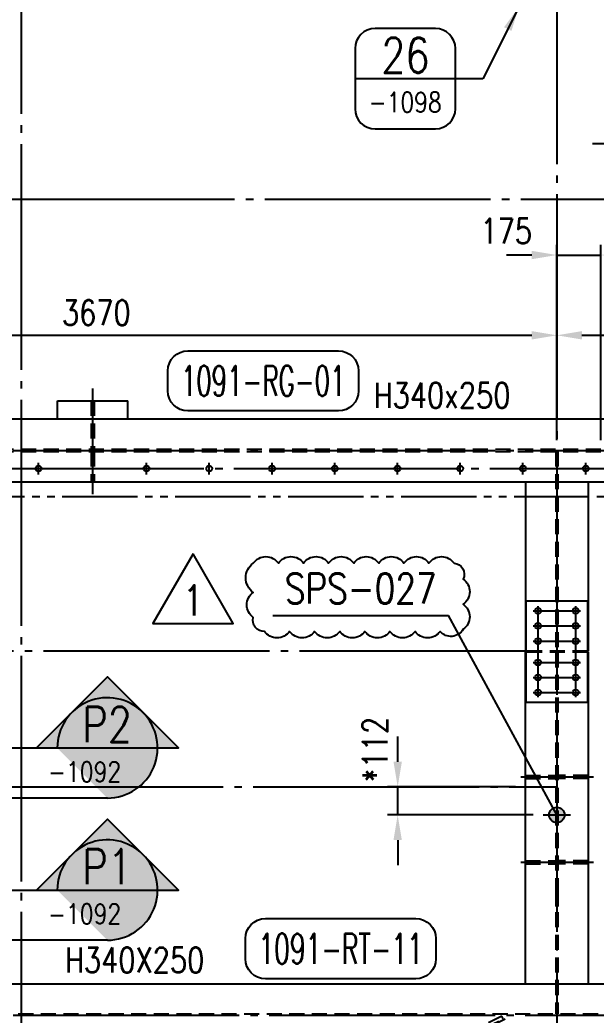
# Model space of a CAD drawing. Header units: millimetres. Extents: x 0 to 232280, y -26939 to 23794.
# Drawn here: x 64800 to 67096, y 8517 to 12483 of the extents above; entities that cross this region are included whole.
import ezdxf
from ezdxf.enums import TextEntityAlignment as Align

# ---------------------------------------------------------------- set-up
doc = ezdxf.new("R2010")
doc.units = ezdxf.units.MM
doc.header["$LTSCALE"] = 30
for name, pattern in [('JNK-CENTER', [34, 30, -1.5, 1, -1.5]), ('JNK-HIDDEN', [3, 2, -1]), ('PH2', [15, 10, -1, 1, -1, 1, -1])]:
    doc.linetypes.add(name, pattern=pattern)
for name, color, linetype in [('CEN-R', 1, 'JNK-CENTER'), ('CON-C', 4, 'Continuous'), ('CON-G', 3, 'Continuous'), ('CON-W', 7, 'Continuous'), ('CON-Y', 2, 'Continuous'), ('det', 2, 'PH2'), ('Dim-W', 7, 'Continuous'), ('HID-Y', 2, 'JNK-HIDDEN'), ('rev-1', 2, 'Continuous'), ('STL-OBJT', 7, 'Continuous')]:
    doc.layers.add(name, color=color, linetype=linetype)
doc.styles.add('SIMPLEX', font='simplex.shx', dxfattribs={"width": 0.8})
doc.dimstyles.new('DIM40', dxfattribs={"dimscale": 40, "dimtxt": 2.5, "dimasz": 2.5, "dimexe": 1, "dimexo": 1, "dimgap": 1, "dimtad": 1, "dimdec": 0, "dimdsep": 46, "dimtxsty": 'SIMPLEX', "dimcen": 0, "dimclrd": 7, "dimclre": 7, "dimclrt": 2, "dimadec": 1, "dimazin": 2, "dimtfac": 1, "dimtdec": 0, "dimtix": 1, "dimtmove": 2, "dimatfit": 2, "dimfxl": 1, "dimtolj": 1, "dimtzin": 0, "dimarcsym": 1})

# ---------------------------------------------------------------- blocks, each defined once
blk = doc.blocks.new('f21222')
at = {"layer": 'CEN-R'}
for p, q in [((319743.9659450919, -21651.34440620164), (319743.9659450919, -21839.67773953497)), ((319803.9659450919, -21651.34440620164), (319803.9659450919, -21839.67773953497)), ((319863.9659450919, -21651.34440620164), (319863.9659450919, -21839.67773953497)), ((319948.9659450919, -21651.34440620164), (319948.9659450919, -21839.67773953497)), ((320008.9659450919, -21651.34440620164), (320008.9659450919, -21839.67773953497)), ((320068.9659450919, -21651.34440620164), (320068.9659450919, -21839.67773953497)), ((319724.7992784252, -21670.51107286831), (320088.1326117586, -21670.51107286831)), ((319724.7992784252, -21820.51107286831), (320088.1326117586, -21820.51107286831))]:
    blk.add_line(p, q, dxfattribs=at)
at = {"layer": 'CON-G'}
for p, q in [((319903.9659450919, -21620.51107286831), (319903.9659450919, -21623.51107286831)), ((319908.9659450919, -21620.51107286831), (319908.9659450919, -21623.51107286831)), ((319903.9659450919, -21867.51107286831), (319903.9659450919, -21870.51107286831)), ((319908.9659450919, -21867.51107286831), (319908.9659450919, -21870.51107286831))]:
    blk.add_line(p, q, dxfattribs=at)
blk.add_lwpolyline([(319703.9659450919, -21623.51107286831), (320108.9659450919, -21623.51107286831), (320108.9659450919, -21867.51107286831), (319703.9659450919, -21867.51107286831)], close=True, dxfattribs=at)
for centre in [(319743.9659450919, -21670.51107286831), (319803.9659450919, -21670.51107286831), (319863.9659450919, -21670.51107286831), (319948.9659450919, -21670.51107286831), (320008.9659450919, -21670.51107286831), (320068.9659450919, -21670.51107286831), (319743.9659450919, -21820.51107286831), (319803.9659450919, -21820.51107286831), (319863.9659450919, -21820.51107286831), (319948.9659450919, -21820.51107286831), (320008.9659450919, -21820.51107286831), (320068.9659450919, -21820.51107286831)]:
    blk.add_circle(centre, 11.5, dxfattribs=at)
at = {"layer": 'HID-Y'}
for p, q in [((319903.9659450919, -21867.51107286831), (319903.9659450919, -21623.51107286831)), ((319908.9659450919, -21867.51107286831), (319908.9659450919, -21623.51107286831))]:
    blk.add_line(p, q, dxfattribs=at)
blk = doc.blocks.new('A$C15C745DD')
at = {"layer": 'CEN-R'}
for p, q in [((2701.000062984975, 1.699042695690878e-05), (2701.000062984975, 45.98625861515393)), ((3131.000062984975, 1.699042695690878e-05), (3131.000062984975, 45.98625861515393)), ((3381.000062984975, 1.699042695690878e-05), (3381.000062984975, 45.98625861515393)), ((3631.000062984975, 1.699042695690878e-05), (3631.000062984975, 45.98625861515393)), ((3881.000062984975, 1.699042695690878e-05), (3881.000062984975, 45.98625861515393)), ((4131.000062984975, 1.699042695690878e-05), (4131.000062984975, 45.98625861515393)), ((4381.000062984975, 1.699042695690878e-05), (4381.000062984975, 45.98625861515393)), ((4631.000062984975, 1.699042695690878e-05), (4631.000062984975, 45.98625861515393)), ((4881.000062984975, 1.699042695690878e-05), (4881.000062984975, 45.98625861515393)), ((419.5000629849746, 22.99313780280863), (15812.50006299138, 22.99313780275406))]:
    blk.add_line(p, q, dxfattribs=at)
at = {"layer": 'CON-G'}
for centre in [(2701.000062984975, 22.9931378027868), (3131.000062984975, 22.9931378027868), (3381.000062984975, 22.9931378027868), (3631.000062984975, 22.9931378027868), (3881.000062984975, 22.9931378027868), (4131.000062984975, 22.9931378027868), (4381.000062984975, 22.9931378027868), (4631.000062984975, 22.9931378027868), (4881.000062984975, 22.9931378027868)]:
    blk.add_circle(centre, 11.5, dxfattribs=at)
blk = doc.blocks.new('DUCT-TAG')
at = {"layer": 'CON-G'}
blk.add_lwpolyline([(-9.490000000000007, -1), (-9.489999999999979, 1, -0.414213562373095), (-7.489999999999979, 3), (7.489999999999982, 3, -0.414213562373095), (9.489999999999982, 1), (9.489999999999982, -1, -0.414213562373095), (7.489999999999982, -3), (-7.490000000000007, -3, -0.4142135623730971)], format="xyb", close=True, dxfattribs=at)
at = {"layer": 'CON-G', "style": 'SIMPLEX', "width": 1.246304347826088}
blk.add_attdef('NAME', text='', height=3, dxfattribs=at).set_placement((-8.190000000000007, -1.5), (8.19000000000001, -1.5), align=Align.FIT)
at = {"layer": 'CON-Y', "style": 'SIMPLEX'}
blk.add_attdef('ELEVATION', text='', height=2, dxfattribs=at).set_placement((-1.243449787580175e-14, -6.02), align=Align.CENTER)
blk = doc.blocks.new('A$C2FAD1968')
at = {"layer": 'CEN-R'}
for p, q in [((3.834704974204215, -5.084854456072208e-05), (1763.834704974219, 849.9999491514372)), ((1453.93958898955, 685.8979903304244), (1437.413687619639, 720.1163272845988)), ((273.272310750619, 115.6893616354337), (256.7464093807084, 149.9076985895972))]:
    blk.add_line(p, q, dxfattribs=at)
at = {"layer": 'CON-G'}
for p, q in [((59.14285697761443, 109.9999491514154), (1311.848739330617, 714.9999491514591)), ((404.055964735453, 109.9999491514172), (1656.761847088503, 714.9999491514609)), ((1311.848739330631, 714.9999491514609), (1656.761847088495, 714.9999491514609)), ((59.14285697761261, 109.9999491514136), (404.0559647354512, 109.9999491514172))]:
    blk.add_line(p, q, dxfattribs=at)
at = {"layer": 'CON-W', "const_width": 23}
for points in [[(1449.590667576409, 694.9028158446199), (1441.76260903275, 711.111501770316)], [(261.0953307938489, 140.9028730753471), (268.9233893374712, 124.6941871496947)]]:
    blk.add_lwpolyline(points, dxfattribs=at)
at = {"layer": 'HID-Y'}
for p, q in [((1720.025747139658, 845.4999491514609), (1405.743306975779, 693.7158161178195)), ((1410.962012671564, 682.9100255006597), (1725.244452835428, 834.6941585343211)), ((1725.244452835428, 834.6941585343211), (1720.025747139651, 845.4999491514518)), ((224.7011487013315, 109.9999491514172), (1477.407031054394, 714.9999491514609)), ((238.497673011605, 109.9999491514154), (1491.203555364733, 714.9999491514609)), ((1459.946216917826, 699.904075469789), (1452.11815837416, 716.1127613954413)), ((1405.743306975779, 693.7158161178195), (1410.962012671564, 682.9100255006597)), ((1439.235118235007, 689.90155621956), (1431.407059691348, 706.1102421452124)), ((258.5678399961052, 119.692927524573), (250.7397814524393, 135.9016134502181)), ((279.2789386788954, 129.695446774791), (271.4508801353022, 145.9041327004288))]:
    blk.add_line(p, q, dxfattribs=at)
blk.add_lwpolyline([(5.218795760169087, 3.999949151357214), (9.006440632219892e-05, 14.80573976849337), (297.1146328508275, 158.2985587278654), (302.333338546614, 147.4927681107747)], close=True, dxfattribs=at)
blk = doc.blocks.new('det-tag')
at = {"layer": 'CON-Y'}
blk.add_line((5, 0), (-5, 0), dxfattribs=at)
blk.add_lwpolyline([(-3.000000000000003, -4.999999999999998), (3, -5, 0.4142135623730951), (5, -3.000000000000001), (5.000000000000002, 2.999999999999998, 0.4142135623730951), (3.000000000000001, 4.999999999999998), (-2.999999999999997, 4.999999999999998, 0.4142135623730948), (-4.999999999999997, 3), (-5.000000000000002, -2.999999999999997, 0.4142135623730953)], format="xyb", close=True, dxfattribs=at)
at = {"layer": 'CON-G', "style": 'SIMPLEX', "width": 0.8}
blk.add_attdef('TAG', text='', height=3.5, dxfattribs=at).set_placement((0.02333333333333343, 0.5800000000000399), align=Align.CENTER)
at = {"layer": 'CON-Y', "style": 'SIMPLEX', "width": 0.8}
blk.add_attdef('-8888', text='', height=2, dxfattribs=at).set_placement((0, -3.339999999999999), align=Align.CENTER)
blk = doc.blocks.new('A$C3987752D')
at = {"layer": 'CEN-R'}
blk.add_line((140.0001296931878, 422.0000909955816), (140.0001296931914, 9.099586895899847e-05), dxfattribs=at)
at = {"layer": 'CON-G'}
for p, q in [((0.0001296931895922171, 372.0000909955852), (280.0001296931896, 372.0000909955816)), ((0.0001296931895922171, 300.0000909958762), (0.0001296931895922171, 372.0000909955852)), ((280.0001296931914, 300.0000909958762), (280.0001296931896, 372.0000909955816))]:
    blk.add_line(p, q, dxfattribs=at)
at = {"layer": 'HID-Y'}
for p, q in [((134.000129693186, 372.0000909955816), (134.0001296931878, 179.500090995869)), ((146.0001296931896, 372.0000909955816), (146.0001296931896, 179.500090995869)), ((134.0001296931896, 170.5000909958708), (134.0001296931896, 50.00009099586896)), ((146.0001296931914, 170.5000909958708), (146.0001296931896, 50.00009099586896))]:
    blk.add_line(p, q, dxfattribs=at)
blk = doc.blocks.new('A$C5A3D7FFA')
at = {"layer": 'det'}
blk.add_line((17030.55752993834, -5.598874849965796e-05), (72.0000527115335, -5.598874849965796e-05), dxfattribs=at)
blk = doc.blocks.new('*D1286')
at = {"layer": 'DEFPOINTS', "color": 0, "transparency": 16777216}
for p in [(63269.97647856435, 11226.3036074516), (66939.9764785647, 11226.3036074516), (66939.9764785647, 10767.78250942024)]:
    blk.add_point(p, dxfattribs=at)
at = {"layer": 'Dim-W', "color": 7, "linetype": 'ByBlock', "lineweight": -2, "transparency": 16777216}
for p, q in [((66939.9764785647, 10807.78250942024), (66939.9764785647, 11266.3036074516)), ((63369.97647856435, 11226.3036074516), (66839.9764785647, 11226.3036074516))]:
    blk.add_line(p, q, dxfattribs=at)
at = {"layer": 'Dim-W', "color": 7, "transparency": 16777216}
for points in [[(63369.97647856435, 11242.97027411827), (63369.97647856435, 11209.63694078494), (63269.97647856435, 11226.3036074516)], [(66839.9764785647, 11242.97027411827), (66839.9764785647, 11209.63694078494), (66939.9764785647, 11226.3036074516)]]:
    blk.add_solid(points, dxfattribs=at)
at = {"layer": 'Dim-W', "color": 2, "transparency": 16777216, "insert": (65104.97647856452, 11316.3036074516), "char_height": 100, "attachment_point": 5, "style": 'SIMPLEX'}
blk.add_mtext('\\A1;3670', dxfattribs=at)
blk = doc.blocks.new('*D1334')
at = {"layer": 'DEFPOINTS', "color": 0, "transparency": 16777216}
for p in [(66939.9764785647, 11226.3036074516), (69035.97647856436, 11226.3036074516), (69035.97647856436, 10892.78250942025)]:
    blk.add_point(p, dxfattribs=at)
at = {"layer": 'Dim-W', "color": 7, "linetype": 'ByBlock', "lineweight": -2, "transparency": 16777216}
for p, q in [((69035.97647856436, 10932.78250942025), (69035.97647856436, 11266.3036074516)), ((67039.9764785647, 11226.3036074516), (68935.97647856436, 11226.3036074516))]:
    blk.add_line(p, q, dxfattribs=at)
at = {"layer": 'Dim-W', "color": 7, "transparency": 16777216}
for points in [[(67039.9764785647, 11242.97027411827), (67039.9764785647, 11209.63694078494), (66939.9764785647, 11226.3036074516)], [(68935.97647856436, 11242.97027411827), (68935.97647856436, 11209.63694078494), (69035.97647856436, 11226.3036074516)]]:
    blk.add_solid(points, dxfattribs=at)
at = {"layer": 'Dim-W', "color": 2, "transparency": 16777216, "insert": (67987.97647856452, 11316.3036074516), "char_height": 100, "attachment_point": 5, "style": 'SIMPLEX'}
blk.add_mtext('\\A1;2096', dxfattribs=at)
blk = doc.blocks.new('*D1339')
at = {"layer": 'DEFPOINTS', "color": 0, "transparency": 16777216}
for p in [(67114.9764785647, 11546.3036074516), (66939.9764785647, 11226.3036074516), (67114.9764785647, 10767.78250942024)]:
    blk.add_point(p, dxfattribs=at)
at = {"layer": 'Dim-W', "color": 7, "linetype": 'ByBlock', "lineweight": -2, "transparency": 16777216}
for p, q in [((66939.9764785647, 11266.3036074516), (66939.9764785647, 11586.3036074516)), ((67114.9764785647, 10807.78250942024), (67114.9764785647, 11586.3036074516)), ((66839.9764785647, 11546.3036074516), (66739.9764785647, 11546.3036074516)), ((66939.9764785647, 11546.3036074516), (67114.9764785647, 11546.3036074516)), ((67214.9764785647, 11546.3036074516), (67314.9764785647, 11546.3036074516))]:
    blk.add_line(p, q, dxfattribs=at)
at = {"layer": 'Dim-W', "color": 7, "transparency": 16777216}
for points in [[(66839.9764785647, 11562.97027411827), (66839.9764785647, 11529.63694078494), (66939.9764785647, 11546.3036074516)], [(67214.9764785647, 11562.97027411827), (67214.9764785647, 11529.63694078494), (67114.9764785647, 11546.3036074516)]]:
    blk.add_solid(points, dxfattribs=at)
at = {"layer": 'Dim-W', "color": 2, "transparency": 16777216, "insert": (66738.15035334743, 11641.85508730087), "char_height": 100, "attachment_point": 5, "style": 'SIMPLEX'}
blk.add_mtext('\\A1;175', dxfattribs=at)
blk = doc.blocks.new('A$C7A401FCB')
at = {"layer": 'Dim-W'}
h = blk.add_hatch(color=256, dxfattribs=at)
h.dxf.hatch_style = 1
edge = h.paths.add_edge_path()
edge.add_arc((0, -0.499999997944542), 30.85350268275545, 0, 360)
at = {"layer": 'CEN-R'}
for p, q in [((0, 53.73838286720274), (0, -54.73838286309183)), ((-54.23838286514729, -0.499999997944542), (54.23838286514729, -0.499999997944542))]:
    blk.add_line(p, q, dxfattribs=at)
at = {"layer": 'Dim-W'}
blk.add_circle((0, -0.499999997944542), 30.85350268275545, dxfattribs=at)
blk = doc.blocks.new('*D1309')
at = {"layer": 'DEFPOINTS', "color": 0, "transparency": 16777216}
for p in [(66305.70599286465, 9426.782509420247), (66814.97647856465, 9426.782509420247), (66885.73809569955, 9314.3825189478)]:
    blk.add_point(p, dxfattribs=at)
at = {"layer": 'Dim-W', "color": 7, "linetype": 'ByBlock', "lineweight": -2, "transparency": 16777216}
for p, q in [((66305.70599286465, 9526.782509420247), (66305.70599286465, 9626.782509420247)), ((66774.97647856465, 9426.782509420247), (66265.70599286465, 9426.782509420247)), ((66305.70599286465, 9314.3825189478), (66305.70599286465, 9426.782509420247)), ((66845.73809569955, 9314.3825189478), (66265.70599286465, 9314.3825189478)), ((66305.70599286465, 9214.3825189478), (66305.70599286465, 9114.3825189478))]:
    blk.add_line(p, q, dxfattribs=at)
at = {"layer": 'Dim-W', "color": 7, "transparency": 16777216}
for points in [[(66289.03932619798, 9526.782509420247), (66322.37265953132, 9526.782509420247), (66305.70599286465, 9426.782509420247)], [(66289.03932619798, 9214.3825189478), (66322.37265953132, 9214.3825189478), (66305.70599286465, 9314.3825189478)]]:
    blk.add_solid(points, dxfattribs=at)
at = {"layer": 'Dim-W', "color": 2, "transparency": 16777216, "insert": (66215.70599286465, 9575.405924934943), "char_height": 100, "attachment_point": 5, "rotation": 90, "style": 'SIMPLEX'}
blk.add_mtext('\\A1;*112', dxfattribs=at)
blk = doc.blocks.new('SECMARK1')
at = {"layer": 'CON-Y'}
h = blk.add_hatch(color=256, dxfattribs=at)
edge = h.paths.add_edge_path()
edge.add_line((21.82666666666668, 7.071067811865485), (18.29113276073393, 3.535533905932776))
edge.add_arc((21.82666666666668, 4.707345624410664e-14), 5.000000000000002, 44.99999999999977, 135.0000000000001, ccw=False)
edge.add_line((25.36220057259943, 3.535533905932773), (21.82666666666668, 7.071067811865485))
h = blk.add_hatch(color=256, dxfattribs=at)
edge = h.paths.add_edge_path()
edge.add_line((14.75559885480128, 4.707345624410664e-14), (16.82666666666668, 1.689559442740931e-14))
edge.add_arc((21.82666666666668, 4.618527782440651e-14), 5, 135.0000000000001, 180.0000000000003, ccw=False)
edge.add_line((18.29113276073393, 3.535533905932776), (14.75559885480128, 4.707345624410664e-14))
edge = h.paths.add_edge_path()
edge.add_arc((21.82666666666668, 4.736951571734001e-14), 5, 270, 540.0000000000005)
h = blk.add_hatch(color=256, dxfattribs=at)
edge = h.paths.add_edge_path()
edge.add_line((26.82666666666668, 4.332076805060308e-14), (28.89773447853207, 4.736951571734001e-14))
edge.add_line((28.89773447853207, 4.736951571734001e-14), (25.36220057259943, 3.535533905932773))
edge.add_arc((21.82666666666668, 4.951594689828198e-14), 5, -1.1368683772161603e-13, 44.999999999999716, ccw=False)
at = {"layer": 'CON-C'}
blk.add_line((0, 0), (2.633333333333307, 0), dxfattribs=at)
blk.add_lwpolyline([(4.666666666666639, 0), (28.89773447853207, 4.736951571734001e-14), (21.82666666666668, 7.071067811865485), (14.75559885480128, 4.736951571734001e-14)], dxfattribs=at)
at = {"layer": 'CON-Y'}
blk.add_line((21.82666666666668, -4.999999999999953), (9.823333333333341, -4.999999999999953), dxfattribs=at)
blk.add_arc((21.82666666666668, 4.736951571734001e-14), 5, 270, 180.0000000000004, dxfattribs=at)
at = {"layer": 'CON-C', "style": 'SIMPLEX', "width": 0.8}
blk.add_attdef('TAG', text='', height=3.5, dxfattribs=at).set_placement((21.80333333333334, 0.5800000000000568), align=Align.CENTER)
at = {"layer": 'CON-Y', "style": 'SIMPLEX', "width": 0.8}
blk.add_attdef('H0000-0000', text='', height=2, dxfattribs=at).set_placement((24.66333333333334, -3.379999999999943), align=Align.RIGHT)
blk = doc.blocks.new('A$C4A5C0B5C')
at = {"layer": 'CEN-R'}
blk.add_line((289.3444743251873, 5.999985931917763), (3.303129597043153e-05, 5.999985931914125), dxfattribs=at)
at = {"layer": 'HID-Y'}
for p, q in [((18.87286498490539, 11.99998593191776), (139.3728649849054, 11.99998593191776)), ((268.8728649849052, 11.99998593191776), (148.3728649849054, 11.99998593191776)), ((18.87286498490539, -1.406808223691769e-05), (139.3728649849054, -1.406808223691769e-05)), ((268.8728649849052, -1.406808223691769e-05), (148.3728649849054, -1.406808223691769e-05))]:
    blk.add_line(p, q, dxfattribs=at)
blk = doc.blocks.new('A$C20F746BD')
at = {"layer": 'CON-G'}
for p in [(0, 340.000006473083), (0, 6.473082976299338e-06)]:
    blk.add_blockref('A$C4A5C0B5C', p, dxfattribs=at)
blk = doc.blocks.new('revmark')
at = {"layer": 'rev-1'}
blk.add_lwpolyline([(0, 0), (-3.999998134999259, -6.928199999998469), (3.999998134999259, -6.928199999998469)], close=True, dxfattribs=at)
at = {"layer": 'rev-1', "style": 'SIMPLEX', "width": 0.8}
blk.add_attdef('REVMARK', text='', height=3, dxfattribs=at).set_placement((0, -4.618800000000192), align=Align.MIDDLE_CENTER)

msp = doc.modelspace()

# ---------------------------------------------------------------- linework, layer by layer
at = {"layer": 'CEN-R'}
for p, q in [((64804.9764785647, 16068.78250942035), (64804.9764785647, 7466.782509420132)), ((66939.9764785647, 15868.78250942024), (66939.9764785647, 6766.782509421103)), ((80955.97647857205, 11767.78250942024), (59133.44543141521, 11767.78250942025)), ((59673.97647856461, 10767.78250942024), (80905.97647856489, 10767.78250942024)), ((66814.97647856465, 9967.782509420233), (62794.97647856473, 9967.782509420233)), ((62669.9764785647, 9426.782509420247), (66939.9764785647, 9426.782509420247)), ((59673.97647856461, 8516.78250942024), (80905.97647856489, 8516.78250942024))]:
    msp.add_line(p, q, dxfattribs=at)
at = {"layer": 'CON-G'}
for p, q in [((63274.97647856438, 10892.78250942024), (69030.97647856436, 10892.78250942025)), ((63274.97647856436, 10642.78250942024), (69030.97647856436, 10642.78250942024)), ((66814.97647856465, 10642.78250942024), (66814.97647856465, 9967.782509420225)), ((67064.97647856473, 10642.78250942024), (67064.97647856473, 9967.782509420225)), ((66814.97647856464, 8949.070741923168), (66814.97647856465, 9962.782509420225)), ((67064.97647856473, 9962.782509420225), (67064.97647856473, 8949.070741923168)), ((66814.97647856464, 8641.78250942024), (66814.97647856464, 9016.78250942024)), ((67064.97647856473, 9016.78250942024), (67064.97647856473, 8641.78250942024)), ((60023.97647856461, 8641.78250942024), (69585.9764785647, 8641.78250942024))]:
    msp.add_line(p, q, dxfattribs=at)
at = {"layer": 'CON-W'}
for p in [(65808.510693226, 10109.18915401986), (66939.9764785647, 9314.3825189478)]:
    msp.add_line(p, (66508.51069322601, 10109.18915401986), dxfattribs=at)
at = {"layer": 'Dim-W', "color": 7}
msp.add_line((67082.08633404296, 11991.0528400475), (68421.5042963892, 11991.0528400475), dxfattribs=at)
at = {"layer": 'HID-Y'}
for p, q in [((63274.97647856436, 10772.28250942024), (69030.97647856436, 10772.28250942024)), ((63274.97647856436, 10763.28250942024), (69030.97647856436, 10763.28250942024)), ((66935.47647856467, 10763.28250942024), (66935.47647856468, 9967.782509420189)), ((66944.47647856474, 10763.28250942024), (66944.47647856471, 9967.782509420189)), ((66935.47647856468, 9962.782509420189), (66935.47647856474, 8949.070741923168)), ((66944.47647856471, 9962.782509420189), (66944.47647856471, 8949.070741923168)), ((66935.47647856474, 9016.78250942024), (66935.47647856476, 8521.28250942024)), ((66935.47647856477, 9016.782509420196), (66935.47647856479, 8521.282509420247)), ((66944.47647856471, 9016.78250942024), (66944.47647856471, 8521.28250942024)), ((60023.97647856461, 8521.28250942024), (69585.9764785647, 8521.28250942024))]:
    msp.add_line(p, q, dxfattribs=at)
at = {"layer": 'rev-1'}
msp.add_lwpolyline([(65730.43191550225, 10318.12029766084, -0.52056705), (65830.43191550225, 10318.12029766084, -0.52056705), (65930.43191550225, 10318.12029766084, -0.52056705), (66030.43191550225, 10318.12029766084, -0.52056705), (66130.43191550225, 10318.12029766084, -0.52056705), (66230.43191550225, 10318.12029766084, -0.52056705), (66330.43191550225, 10318.12029766084, -0.52056705), (66430.43191550225, 10318.12029766084, -0.52056705), (66530.43191550225, 10318.12029766084, -0.52056705), (66566.72071995754, 10254.40910211612, -0.52056705), (66566.72071995754, 10154.40910211612, -0.52056705), (66566.72071995754, 10054.40910211612, -0.52056705), (66474.94587695246, 10046.18394512119, -0.52056705), (66374.94587695246, 10046.18394512119, -0.52056705), (66274.94587695246, 10046.18394512119, -0.52056705), (66174.94587695246, 10046.18394512119, -0.52056705), (66074.94587695246, 10046.18394512119, -0.52056705), (65974.94587695246, 10046.18394512119, -0.52056705), (65874.94587695246, 10046.18394512119, -0.52056705), (65774.94587695246, 10046.18394512119, -0.52056705), (65730.43191550225, 10101.66998367098, -0.52056705), (65730.43191550225, 10201.66998367098, -0.52056705)], format="xyb", close=True, dxfattribs=at)
at = {"layer": 'STL-OBJT'}
msp.add_line((66644.76246630981, 12248.98423699835), (66535.78787335608, 12248.98423699835), dxfattribs=at)

# ---------------------------------------------------------------- block references
at = {"layer": 'CON-G'}
for name, p in [('A$C5A3D7FFA', (61738.69768723982, 10583.00392224627)), ('A$C15C745DD', (62173.97641557671, 10671.78937162915)), ('A$C3987752D', (64949.9763488709, 10592.78241842437)), ('A$C20F746BD', (66796.10361357982, 9119.169652351504)), ('A$C2FAD1968', (65001.14177359053, 7666.782560268802))]:
    msp.add_blockref(name, p, dxfattribs=at)
at = {"layer": 'CON-W', "rotation": 90.00000000000001}
msp.add_blockref('f21222', (45194.46540569636, -309941.1834356716), dxfattribs=at)
at = {"layer": 'CON-W'}
ref = msp.add_blockref('SECMARK1', (64275.96204796803, 9581.839311914102), dxfattribs=dict(at, xscale=40, yscale=40, zscale=40))
ref.add_attrib('H0000-0000', '-1092', dxfattribs={"layer": 'CON-Y', "height": 80.00000000000003, "style": 'SIMPLEX', "width": 0.8}).set_placement((65203.86904236488, 9446.639311914105), align=Align.RIGHT)
ref.add_attrib('TAG', 'P2', dxfattribs={"layer": 'CON-C', "height": 140, "style": 'SIMPLEX', "width": 0.8}).set_placement((65148.09538130135, 9605.039311914099), align=Align.CENTER)
ref = msp.add_blockref('SECMARK1', (64275.96204796803, 9015.317335811173), dxfattribs=dict(at, xscale=40, yscale=40, zscale=40))
ref.add_attrib('H0000-0000', '-1092', dxfattribs={"layer": 'CON-Y', "height": 80.00000000000003, "style": 'SIMPLEX', "width": 0.8}).set_placement((65203.86904236488, 8880.117335811176), align=Align.RIGHT)
ref.add_attrib('TAG', 'P1', dxfattribs={"layer": 'CON-C', "height": 140, "style": 'SIMPLEX', "width": 0.8}).set_placement((65148.09538130135, 9038.51733581117), align=Align.CENTER)
at = {"layer": 'CON-Y', "xscale": 40, "yscale": 40, "zscale": 40}
msp.add_blockref('det-tag', (66335.78787335608, 12248.98423699835), dxfattribs=at).add_auto_attribs({'TAG': '26', '-8888': '-1098'})
at = {"layer": 'Dim-W'}
msp.add_blockref('A$C7A401FCB', (66939.9764785647, 9314.882518945744), dxfattribs=at)
at = {"layer": 'rev-1', "xscale": 40, "yscale": 40, "zscale": 40}
msp.add_blockref('revmark', (65490.7274761411, 10354.71043143214), dxfattribs=at).add_auto_attribs({'REVMARK': '1'})
at = {"layer": 'STL-OBJT'}
ref = msp.add_blockref('DUCT-TAG', (65769.73297818686, 11044.6899784748), dxfattribs=dict(at, xscale=40, yscale=40, zscale=40))
ref.add_attrib('NAME', '1091-RG-01', dxfattribs={"layer": 'CON-G', "height": 120, "style": 'SIMPLEX', "width": 0.6003141361256518}).set_placement((65442.13297818677, 10984.6899784748), (66097.33297818677, 10984.6899784748), align=Align.FIT)
ref = msp.add_blockref('DUCT-TAG', (66078.50799540259, 8781.480896546773), dxfattribs=dict(at, xscale=40, yscale=40, zscale=40))
ref.add_attrib('NAME', '1091-RT-11', dxfattribs={"layer": 'CON-G', "height": 120, "style": 'SIMPLEX', "width": 0.6231521739130406}).set_placement((65750.9079954025, 8721.480896546773), (66406.10799540249, 8721.480896546773), align=Align.FIT)

# ---------------------------------------------------------------- texts
at = {"layer": 'CON-G', "style": 'SIMPLEX', "width": 0.8}
msp.add_text('SPS-027', height=120, dxfattribs=at).set_placement((66158.510693226, 10157.18915401986), align=Align.CENTER)
at = {"layer": 'CON-Y', "style": 'SIMPLEX', "width": 0.8}
for s, p in [('H340x250', (66210.07702067353, 10937.0256891843)), ('H340X250', (64979.99293228134, 8686.025689184296))]:
    msp.add_text(s, height=100, dxfattribs=at).set_placement(p)

# ---------------------------------------------------------------- dimensions: what is measured, and where the dimension line sits
at = {"layer": 'Dim-W'}
dim = msp.add_linear_dim(base=(67114.9764785647, 11546.3036074516), p1=(66939.9764785647, 11226.3036074516), p2=(67114.9764785647, 10767.78250942024), dimstyle='DIM40', dxfattribs=at)
dim.commit()
dim.dimension.update_dxf_attribs({"geometry": '*D1339', "text_midpoint": (66738.15035334743, 11641.85508730087), "dimtype": 160})
dim = msp.add_linear_dim(base=(66939.9764785647, 11226.3036074516), p1=(63269.97647856435, 11226.3036074516), p2=(66939.9764785647, 10767.78250942024), dimstyle='DIM40', dxfattribs=at)
dim.commit()
dim.dimension.update_dxf_attribs({"geometry": '*D1286', "text_midpoint": (65104.97647856452, 11316.3036074516)})
dim = msp.add_linear_dim(base=(69035.97647856436, 11226.3036074516), p1=(66939.9764785647, 11226.3036074516), p2=(69035.97647856436, 10892.78250942025), dimstyle='DIM40', override={"dimtmove": 0}, dxfattribs=at)
dim.commit()
dim.dimension.update_dxf_attribs({"geometry": '*D1334', "text_midpoint": (67987.97647856452, 11316.3036074516)})
dim = msp.add_linear_dim(base=(66305.70599286465, 9426.782509420247), p1=(66885.73809569955, 9314.3825189478), p2=(66814.97647856465, 9426.782509420247), angle=90, text='*<>', dimstyle='DIM40', dxfattribs=at)
dim.commit()
dim.dimension.update_dxf_attribs({"geometry": '*D1309', "text_midpoint": (66215.70599286465, 9575.405924934943), "dimtype": 160})

# ---------------------------------------------------------------- leaders
at = {"layer": 'CON-G'}
msp.add_leader([(66789.32611943975, 12536.33677978268), (66644.76246630981, 12248.98423699835)], dimstyle='DIM40', override={"dimgap": 1, "dimtad": 0}, dxfattribs=at)

doc.saveas('drawing.dxf')
